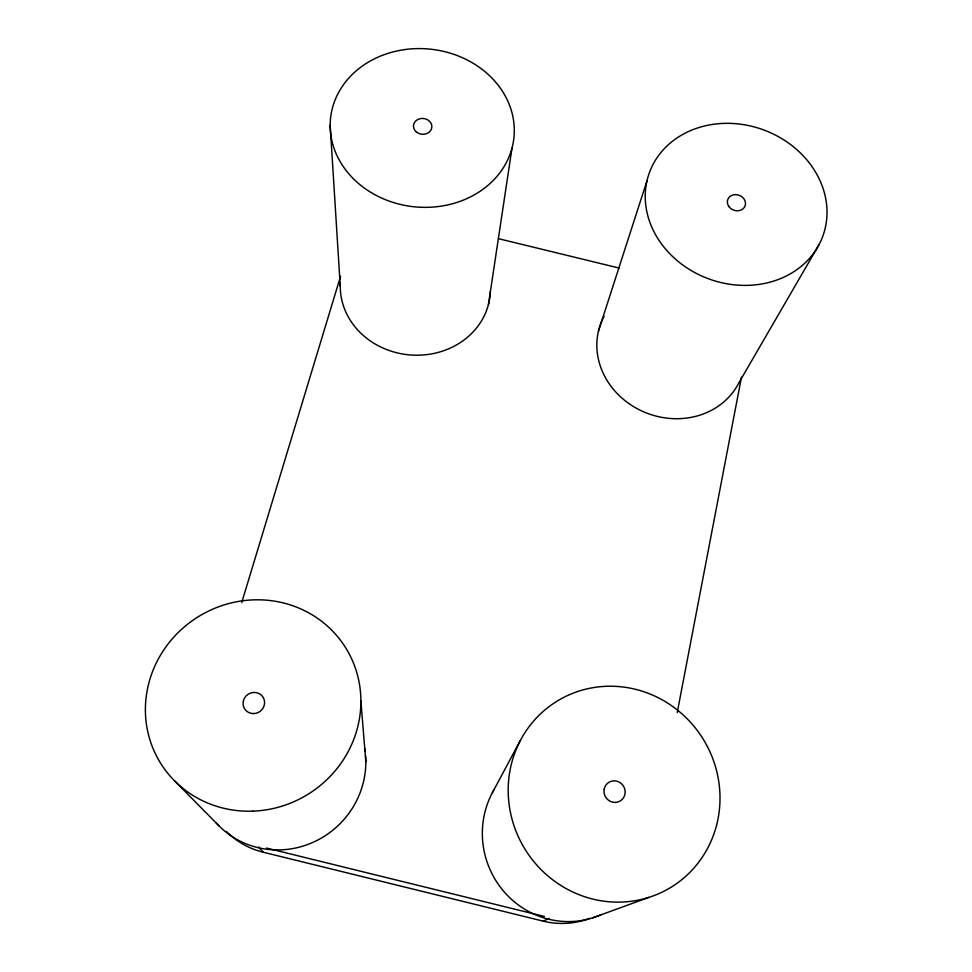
<?xml version="1.0" encoding="UTF-8"?>
<svg xmlns="http://www.w3.org/2000/svg" width="972" height="972" viewBox="0 0 972 972"><rect width="100%" height="100%" fill="white"/><g stroke="black" fill="none" stroke-linecap="round" stroke-linejoin="round"><path stroke-width="1.46" d="M488.442 304.491L512.001 148.084A92.206 79.23 6.1 0 0 395.069 51.407A92.206 79.23 6.1 0 0 359.616 184.401A92.206 79.23 6.1 0 0 512.001 148.084M677.229 712.549L741.466 377.148M241.712 602.591L340.577 276.206M598.412 331.318L646.951 180.926M492.342 792.751L520.518 740.202M819.287 244.179A92.352 79.388 20.2 0 1 662.758 245.576A92.352 79.388 20.2 0 1 726.339 123.335A92.352 79.388 20.2 0 1 819.287 244.179L738.465 383.563A75.221 67.396 21.1 0 1 639.467 409.868A75.221 67.396 21.1 0 1 604.098 316.252M226.33 831.412A82.924 79.971 -43.4 0 0 263.12 852.189L543.178 921.14L549.071 918.443M592.774 917.811L648.774 897.411A109.119 104.721 58.9 0 0 683.425 715.185A109.119 104.721 58.9 0 0 510.093 769.958A109.119 104.721 58.9 0 0 648.774 897.411M498.442 238.662L619.371 268.126M266.522 848.058L544.369 916.462M174.45 780.723L218.955 825.811M258.601 846.94L263.12 852.189M360.891 701.006L365.824 761.659M330.152 125.109L340.273 286.388M601.085 914.676A86.605 83.616 69.1 0 1 504.006 891.652A86.605 83.616 69.1 0 1 493.764 790.2M364.731 748.513A86.557 83.41 -41.8 0 1 365.156 751.429M365.594 755.815A86.557 83.41 -41.8 0 1 313.069 842.311A86.557 83.41 -41.8 0 1 215.942 822.591M490.374 291.442A75.136 67.287 5.2 0 1 412.395 355.096A75.136 67.287 5.2 0 1 340.358 283.46M589.797 918.333A82.997 80.154 70.7 0 1 543.178 921.14M604.195 789.094A10.911 10.473 58.7 0 0 617.937 801.985A10.911 10.473 58.7 0 0 621.594 783.821A10.911 10.473 58.7 0 0 604.195 789.094M252.781 811.146A109.058 104.356 -32.1 0 0 346.64 649.369A109.058 104.356 -32.1 0 0 160.003 656.015A109.058 104.356 -32.1 0 0 252.781 811.146M253.619 713.582A10.899 10.437 -31.9 0 0 263.254 697.544A10.899 10.437 -31.9 0 0 244.604 697.92A10.899 10.437 -31.9 0 0 253.619 713.582M416.283 131.9A9.222 7.922 6.1 0 0 431.604 128.523A9.222 7.922 6.1 0 0 420.111 118.669A9.222 7.922 6.1 0 0 416.283 131.9M729 206.708A9.234 7.934 20.2 0 0 744.673 206.829A9.234 7.934 20.2 0 0 735.61 194.619A9.234 7.934 20.2 0 0 729 206.708"/></g></svg>
